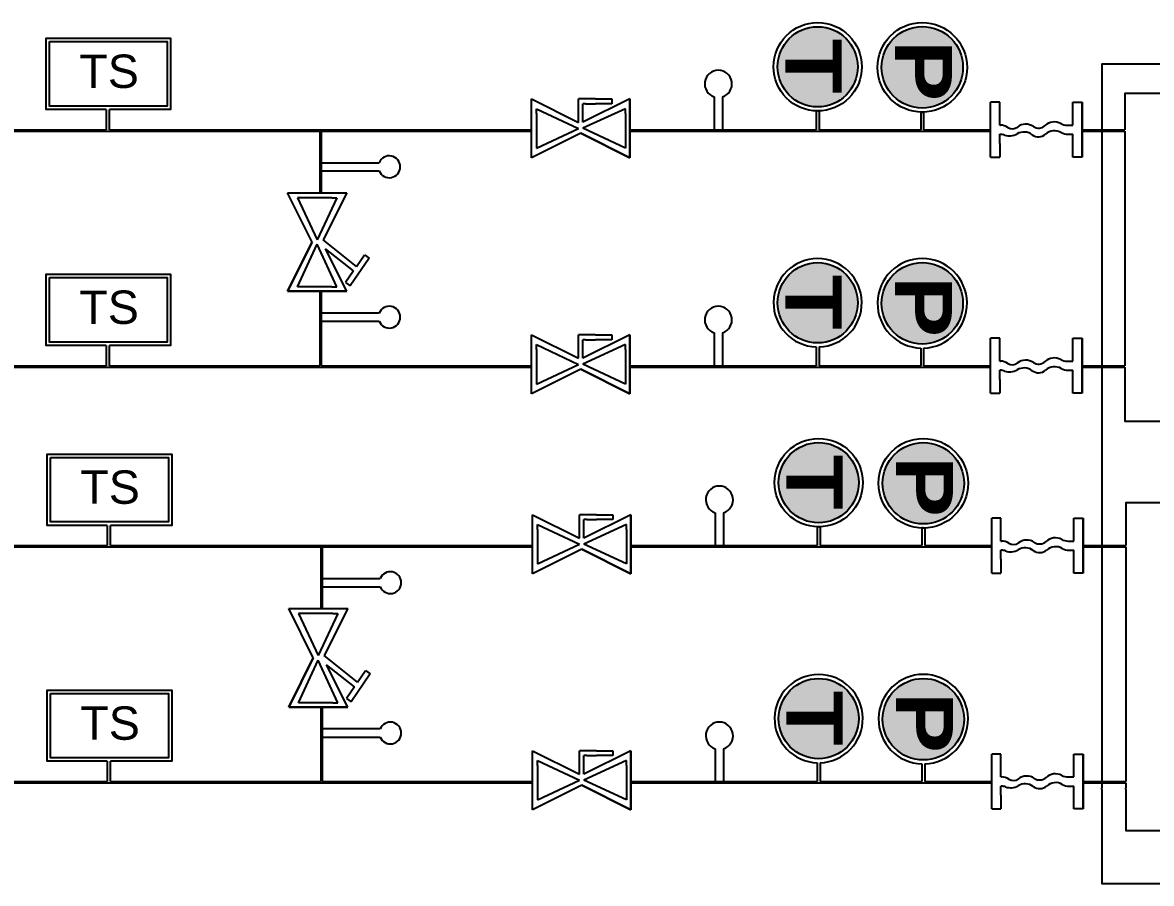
# Model space of a CAD drawing. Header units: millimetres. Extents: x -3738 to 3262, y -1370 to 2506.
# Drawn here: x 436.9 to 850.5, y -32.6 to 282.7 of the extents above; entities that cross this region are included whole.
import ezdxf

# ---------------------------------------------------------------- set-up
doc = ezdxf.new("R2010")
doc.units = ezdxf.units.MM
doc.styles.get("Standard").update_dxf_attribs({"font": 'arial.ttf'})

msp = doc.modelspace()

# ---------------------------------------------------------------- hatches: boundary and pattern name
h = msp.add_hatch(color=256)
h.set_gradient(color1=(255, 255, 255), tint=1)
h.paths.add_polyline_path([(713.48, 266.47, 1), (742.88, 266.47, 1)], flags=16)
h.paths.add_polyline_path([(702.33, 282.16), (702.33, 251.11), (753.17, 251.11), (753.17, 282.16)], flags=9)
h = msp.add_hatch(color=256)
h.set_gradient(color1=(255, 255, 255), tint=1)
h.paths.add_polyline_path([(713.48, 266.47, 1), (742.88, 266.47, 1)], flags=16)
h.paths.add_polyline_path([(702.33, 282.16), (702.33, 251.11), (753.17, 251.11), (753.17, 282.16)], flags=9)
h = msp.add_hatch(color=256)
h.set_gradient(color1=(255, 255, 255), tint=1)
h.paths.add_polyline_path([(751.61, 266.27, 1), (781.42, 266.27, 1)], flags=16)
h.paths.add_polyline_path([(742.28, 281.24), (742.28, 249.75), (793.83, 249.75), (793.83, 281.24)], flags=9)
h = msp.add_hatch(color=256)
h.set_gradient(color1=(255, 255, 255), tint=1)
h.paths.add_polyline_path([(751.61, 266.27, 1), (781.42, 266.27, 1)], flags=16)
h.paths.add_polyline_path([(742.28, 281.24), (742.28, 249.75), (793.83, 249.75), (793.83, 281.24)], flags=9)
h = msp.add_hatch(color=256)
h.set_gradient(color1=(255, 255, 255), tint=1)
h.paths.add_polyline_path([(713.48, 180.06, 1), (742.88, 180.06, 1)], flags=16)
h.paths.add_polyline_path([(702.33, 195.75), (702.33, 164.7), (753.17, 164.7), (753.17, 195.75)], flags=9)
h = msp.add_hatch(color=256)
h.set_gradient(color1=(255, 255, 255), tint=1)
h.paths.add_polyline_path([(713.48, 180.06, 1), (742.88, 180.06, 1)], flags=16)
h.paths.add_polyline_path([(702.33, 195.75), (702.33, 164.7), (753.17, 164.7), (753.17, 195.75)], flags=9)
h = msp.add_hatch(color=256)
h.set_gradient(color1=(255, 255, 255), tint=1)
h.paths.add_polyline_path([(751.61, 179.86, 1), (781.42, 179.86, 1)], flags=16)
h.paths.add_polyline_path([(742.28, 194.83), (742.28, 163.34), (793.83, 163.34), (793.83, 194.83)], flags=9)
h = msp.add_hatch(color=256)
h.set_gradient(color1=(255, 255, 255), tint=1)
h.paths.add_polyline_path([(751.61, 179.86, 1), (781.42, 179.86, 1)], flags=16)
h.paths.add_polyline_path([(742.28, 194.83), (742.28, 163.34), (793.83, 163.34), (793.83, 194.83)], flags=9)
h = msp.add_hatch(color=256)
h.set_gradient(color1=(255, 255, 255), tint=1)
h.paths.add_polyline_path([(713.85, 114.19, 1), (743.25, 114.19, 1)], flags=16)
h.paths.add_polyline_path([(702.71, 129.88), (702.71, 98.82), (753.54, 98.82), (753.54, 129.88)], flags=9)
h = msp.add_hatch(color=256)
h.set_gradient(color1=(255, 255, 255), tint=1)
h.paths.add_polyline_path([(713.85, 114.19, 1), (743.25, 114.19, 1)], flags=16)
h.paths.add_polyline_path([(702.71, 129.88), (702.71, 98.82), (753.54, 98.82), (753.54, 129.88)], flags=9)
h = msp.add_hatch(color=256)
h.set_gradient(color1=(255, 255, 255), tint=1)
h.paths.add_polyline_path([(751.98, 113.98, 1), (781.79, 113.98, 1)], flags=16)
h.paths.add_polyline_path([(742.65, 128.95), (742.65, 97.46), (794.2, 97.46), (794.2, 128.95)], flags=9)
h = msp.add_hatch(color=256)
h.set_gradient(color1=(255, 255, 255), tint=1)
h.paths.add_polyline_path([(751.98, 113.98, 1), (781.79, 113.98, 1)], flags=16)
h.paths.add_polyline_path([(742.65, 128.95), (742.65, 97.46), (794.2, 97.46), (794.2, 128.95)], flags=9)
h = msp.add_hatch(color=256)
h.set_gradient(color1=(255, 255, 255), tint=1)
h.paths.add_polyline_path([(713.85, 27.78, 1), (743.25, 27.78, 1)], flags=16)
h.paths.add_polyline_path([(702.71, 43.47), (702.71, 12.41), (753.54, 12.41), (753.54, 43.47)], flags=9)
h = msp.add_hatch(color=256)
h.set_gradient(color1=(255, 255, 255), tint=1)
h.paths.add_polyline_path([(713.85, 27.78, 1), (743.25, 27.78, 1)], flags=16)
h.paths.add_polyline_path([(702.71, 43.47), (702.71, 12.41), (753.54, 12.41), (753.54, 43.47)], flags=9)
h = msp.add_hatch(color=256)
h.set_gradient(color1=(255, 255, 255), tint=1)
h.paths.add_polyline_path([(751.98, 27.57, 1), (781.79, 27.57, 1)], flags=16)
h.paths.add_polyline_path([(742.65, 42.54), (742.65, 11.06), (794.2, 11.06), (794.2, 42.54)], flags=9)
h = msp.add_hatch(color=256)
h.set_gradient(color1=(255, 255, 255), tint=1)
h.paths.add_polyline_path([(751.98, 27.57, 1), (781.79, 27.57, 1)], flags=16)
h.paths.add_polyline_path([(742.65, 42.54), (742.65, 11.06), (794.2, 11.06), (794.2, 42.54)], flags=9)

# ---------------------------------------------------------------- linework, layer by layer
for p, q in [((623.34, 251.14), (623.34, 254.75)), ((623.34, 233.12), (623.34, 254.75)), ((623.34, 254.75), (640.56, 246.14)), ((640.56, 253.88), (640.56, 254.75)), ((646.77, 254.75), (640.56, 254.75)), ((640.56, 246.14), (640.56, 253.88)), ((659.39, 254.75), (642.17, 246.18)), ((642.17, 246.18), (642.17, 252.94)), ((643.16, 252.94), (642.17, 252.94)), ((643.16, 252.94), (646.77, 252.94)), ((646.77, 254.75), (652.77, 254.75)), ((652.77, 252.94), (646.77, 252.94)), ((652.77, 254.75), (652.77, 252.94)), ((659.39, 251.14), (659.39, 254.75)), ((659.39, 254.75), (659.39, 233.12)), ((690.28, 255.46), (690.28, 243.46)), ((693.28, 255.46), (693.28, 243.46)), ((791.56, 250.13), (791.56, 253.47)), ((791.56, 233.39), (791.56, 253.47)), ((794.91, 253.47), (791.56, 253.47)), ((794.91, 248.45), (794.91, 253.47)), ((821.69, 245.1), (821.69, 253.47)), ((821.69, 253.47), (825.04, 253.47)), ((825.04, 250.13), (825.04, 253.47)), ((825.04, 253.47), (825.04, 233.39)), ((467.42, 250.85), (467.42, 248.4)), ((467.42, 248.4), (467.42, 243.44)), ((468.64, 248.4), (468.64, 250.85)), ((468.64, 243.44), (468.64, 248.4)), ((623.34, 233.12), (623.34, 251.14)), ((625.14, 249.34), (625.14, 251.14)), ((625.14, 251.14), (640.56, 243.93)), ((625.14, 249.34), (625.14, 238.52)), ((657.82, 251.14), (642.17, 243.95)), ((657.82, 249.34), (657.82, 251.14)), ((657.82, 249.34), (657.82, 238.52)), ((659.39, 233.12), (659.39, 251.14)), ((728.18, 250.3), (727.68, 250.3)), ((727.68, 250.3), (727.68, 243.44)), ((728.18, 250.3), (728.68, 250.3)), ((728.68, 250.3), (728.68, 243.44)), ((766.51, 249.87), (766.01, 249.87)), ((766.01, 249.87), (766.01, 243.44)), ((766.51, 249.87), (767.01, 249.87)), ((767.01, 249.87), (767.01, 243.44)), ((791.56, 233.39), (791.56, 250.13)), ((794.91, 245.1), (794.91, 248.45)), ((825.04, 233.39), (825.04, 250.13)), ((794.91, 245.1), (795.13, 245.1)), ((819.6, 245.1), (821.69, 245.1)), ((641.36, 242.13), (623.34, 233.12)), ((641.36, 242.13), (623.34, 233.12)), ((625.14, 236.72), (640.56, 243.93)), ((641.36, 242.13), (659.39, 233.12)), ((659.39, 233.12), (641.36, 242.13)), ((657.82, 236.72), (642.17, 243.95)), ((690.28, 243.46), (690.28, 243.44)), ((693.28, 243.46), (693.28, 243.44)), ((794.91, 238.41), (794.91, 241.76)), ((794.91, 241.76), (794.96, 241.76)), ((798.66, 243.93), (798.63, 243.93)), ((819.9, 241.76), (821.69, 241.76)), ((821.69, 233.39), (821.69, 241.76)), ((623.34, 233.12), (623.34, 236.72)), ((625.14, 238.52), (625.14, 236.72)), ((657.82, 238.52), (657.82, 236.72)), ((659.39, 233.12), (659.39, 236.72)), ((791.56, 233.39), (791.56, 236.74)), ((794.91, 238.41), (794.91, 233.39)), ((825.04, 233.39), (825.04, 236.74)), ((791.56, 233.39), (794.91, 233.39)), ((825.04, 233.39), (821.69, 233.39)), ((546.24, 231.37), (567.53, 231.37)), ((546.24, 228.37), (567.53, 228.37)), ((542.99, 202.31), (533.98, 220.34)), ((533.98, 220.34), (552, 220.34)), ((533.98, 220.34), (537.58, 220.34)), ((542.99, 202.31), (533.98, 220.34)), ((533.98, 220.34), (555.61, 220.34)), ((546.24, 220.37), (546.24, 220.34)), ((555.61, 220.34), (547, 203.12)), ((552, 220.34), (555.61, 220.34)), ((539.38, 218.54), (537.58, 218.54)), ((537.58, 218.54), (544.79, 203.12)), ((550.2, 218.54), (539.38, 218.54)), ((552, 218.54), (544.79, 203.12)), ((550.2, 218.54), (552, 218.54)), ((559.24, 193.4), (547, 203.12)), ((542.99, 202.31), (533.98, 184.29)), ((533.98, 184.29), (542.99, 202.31)), ((537.58, 185.86), (544.82, 201.51)), ((552, 185.86), (544.82, 201.51)), ((555.61, 184.29), (547.9, 199.79)), ((558.07, 191.71), (547.9, 199.79)), ((563.87, 196.45), (556.87, 186.28)), ((559.24, 193.4), (562.17, 197.65)), ((562.17, 197.65), (563.87, 196.45)), ((562.17, 197.65), (563.87, 196.45)), ((558.07, 191.71), (555.15, 187.46)), ((555.14, 187.47), (556.87, 186.28)), ((533.98, 184.29), (552, 184.29)), ((533.98, 184.29), (537.58, 184.29)), ((555.61, 184.29), (533.98, 184.29)), ((539.38, 185.86), (537.58, 185.86)), ((550.2, 185.86), (539.38, 185.86)), ((550.2, 185.86), (552, 185.86)), ((552, 184.29), (555.61, 184.29)), ((567.53, 176.29), (546.24, 176.29)), ((546.24, 173.29), (567.53, 173.29)), ((623.34, 164.73), (623.34, 168.34)), ((623.34, 146.71), (623.34, 168.34)), ((623.34, 168.34), (640.56, 159.73)), ((640.56, 167.47), (640.56, 168.34)), ((646.77, 168.34), (640.56, 168.34)), ((640.56, 159.73), (640.56, 167.47)), ((659.39, 168.34), (642.17, 159.77)), ((642.17, 159.77), (642.17, 166.53)), ((643.16, 166.53), (642.17, 166.53)), ((643.16, 166.53), (646.77, 166.53)), ((646.77, 168.34), (652.77, 168.34)), ((652.77, 166.53), (646.77, 166.53)), ((652.77, 168.34), (652.77, 166.53)), ((659.39, 164.73), (659.39, 168.34)), ((659.39, 168.34), (659.39, 146.71)), ((690.28, 169.05), (690.28, 157.05)), ((693.28, 169.05), (693.28, 157.05)), ((791.56, 163.72), (791.56, 167.06)), ((791.56, 146.98), (791.56, 167.06)), ((794.91, 167.06), (791.56, 167.06)), ((794.91, 162.04), (794.91, 167.06)), ((821.69, 158.69), (821.69, 167.06)), ((821.69, 167.06), (825.04, 167.06)), ((825.04, 163.72), (825.04, 167.06)), ((825.04, 167.06), (825.04, 146.98)), ((467.42, 164.44), (467.42, 162)), ((467.42, 162), (467.42, 157.03)), ((468.64, 162), (468.64, 164.44)), ((468.64, 157.03), (468.64, 162)), ((623.34, 146.71), (623.34, 164.73)), ((625.14, 162.93), (625.14, 164.73)), ((625.14, 164.73), (640.56, 157.52)), ((625.14, 162.93), (625.14, 152.11)), ((657.82, 164.73), (642.17, 157.55)), ((657.82, 162.93), (657.82, 164.73)), ((657.82, 162.93), (657.82, 152.11)), ((659.39, 146.71), (659.39, 164.73)), ((727.68, 163.89), (727.68, 163.9)), ((727.68, 163.89), (727.68, 157.02)), ((728.68, 163.89), (728.68, 163.9)), ((728.68, 163.89), (728.68, 157.02)), ((766.01, 163.46), (766.01, 163.47)), ((766.01, 163.46), (766.01, 157.02)), ((767.01, 163.46), (767.01, 163.47)), ((767.01, 163.46), (767.01, 157.02)), ((791.56, 146.98), (791.56, 163.72)), ((794.91, 158.69), (794.91, 162.04)), ((825.04, 146.98), (825.04, 163.72)), ((625.14, 150.31), (640.56, 157.52)), ((657.82, 150.31), (642.17, 157.55)), ((794.91, 158.69), (795.13, 158.69)), ((798.66, 157.52), (798.63, 157.52)), ((819.6, 158.69), (821.69, 158.69)), ((641.36, 155.72), (623.34, 146.71)), ((641.36, 155.72), (623.34, 146.71)), ((641.36, 155.72), (659.39, 146.71)), ((659.39, 146.71), (641.36, 155.72)), ((690.28, 157.05), (690.28, 157.03)), ((693.28, 157.05), (693.28, 157.03)), ((794.91, 152), (794.91, 155.35)), ((794.91, 155.35), (794.96, 155.35)), ((819.9, 155.35), (821.69, 155.35)), ((821.69, 146.98), (821.69, 155.35)), ((623.34, 146.71), (623.34, 150.31)), ((625.14, 152.11), (625.14, 150.31)), ((657.82, 152.11), (657.82, 150.31)), ((659.39, 146.71), (659.39, 150.31)), ((791.56, 146.98), (791.56, 150.33)), ((794.91, 152), (794.91, 146.98)), ((825.04, 146.98), (825.04, 150.33)), ((791.56, 146.98), (794.91, 146.98)), ((825.04, 146.98), (821.69, 146.98)), ((623.71, 98.86), (623.71, 102.46)), ((623.71, 80.83), (623.71, 102.46)), ((623.71, 102.46), (640.93, 93.85)), ((640.93, 101.59), (640.93, 102.46)), ((647.14, 102.46), (640.93, 102.46)), ((640.93, 93.85), (640.93, 101.59)), ((659.76, 102.46), (642.54, 93.9)), ((642.54, 93.9), (642.54, 100.66)), ((643.54, 100.66), (642.54, 100.66)), ((643.54, 100.66), (647.14, 100.66)), ((647.14, 102.46), (653.14, 102.46)), ((653.14, 100.66), (647.14, 100.66)), ((653.14, 102.46), (653.14, 100.66)), ((659.76, 98.86), (659.76, 102.46)), ((659.76, 102.46), (659.76, 80.83)), ((690.66, 103.17), (690.66, 91.17)), ((693.66, 103.17), (693.66, 91.17)), ((791.94, 97.84), (791.94, 101.19)), ((791.94, 81.1), (791.94, 101.19)), ((795.28, 101.19), (791.94, 101.19)), ((795.28, 96.17), (795.28, 101.19)), ((822.06, 92.82), (822.06, 101.19)), ((822.06, 101.19), (825.41, 101.19)), ((825.41, 97.84), (825.41, 101.19)), ((825.41, 101.19), (825.41, 81.1)), ((467.8, 98.56), (467.8, 96.12)), ((467.8, 96.12), (467.8, 91.15)), ((469.02, 96.12), (469.02, 98.56)), ((469.02, 91.15), (469.02, 96.12)), ((623.71, 80.83), (623.71, 98.86)), ((625.51, 97.05), (625.51, 98.86)), ((625.51, 98.86), (640.93, 91.65)), ((625.51, 97.05), (625.51, 86.24)), ((658.19, 98.86), (642.54, 91.67)), ((658.19, 97.05), (658.19, 98.86)), ((658.19, 97.05), (658.19, 86.24)), ((659.76, 80.83), (659.76, 98.86)), ((728.55, 98.02), (728.05, 98.02)), ((728.05, 98.02), (728.05, 91.15)), ((728.55, 98.02), (729.05, 98.02)), ((729.05, 98.02), (729.05, 91.15)), ((766.89, 97.59), (766.39, 97.59)), ((766.39, 97.59), (766.39, 91.15)), ((766.89, 97.59), (767.39, 97.59)), ((767.39, 97.59), (767.39, 91.15)), ((791.94, 81.1), (791.94, 97.84)), ((795.28, 92.82), (795.28, 96.17)), ((825.41, 81.1), (825.41, 97.84)), ((625.51, 84.44), (640.93, 91.65)), ((658.19, 84.44), (642.54, 91.67)), ((690.66, 91.17), (690.66, 91.15)), ((693.66, 91.17), (693.66, 91.15)), ((795.28, 92.82), (795.51, 92.82)), ((799.03, 91.65), (799, 91.65)), ((819.97, 92.82), (822.06, 92.82)), ((840.68, 91.15), (841.05, 91.15)), ((641.74, 89.84), (623.71, 80.83)), ((641.74, 89.84), (623.71, 80.83)), ((641.74, 89.84), (659.76, 80.83)), ((659.76, 80.83), (641.74, 89.84)), ((795.28, 86.13), (795.28, 89.47)), ((795.28, 89.47), (795.33, 89.47)), ((820.27, 89.47), (822.06, 89.47)), ((822.06, 81.1), (822.06, 89.47)), ((840.68, 90.65), (841.05, 90.65)), ((623.71, 80.83), (623.71, 84.44)), ((625.51, 86.24), (625.51, 84.44)), ((658.19, 86.24), (658.19, 84.44)), ((659.76, 80.83), (659.76, 84.44)), ((791.94, 81.1), (791.94, 84.45)), ((795.28, 86.13), (795.28, 81.1)), ((825.41, 81.1), (825.41, 84.45)), ((546.61, 79.08), (567.9, 79.08)), ((791.94, 81.1), (795.28, 81.1)), ((825.41, 81.1), (822.06, 81.1)), ((546.61, 76.08), (567.9, 76.08)), ((543.36, 50.03), (534.35, 68.05)), ((534.35, 68.05), (552.38, 68.05)), ((534.35, 68.05), (537.96, 68.05)), ((543.36, 50.03), (534.35, 68.05)), ((534.35, 68.05), (555.98, 68.05)), ((539.76, 66.25), (537.96, 66.25)), ((537.96, 66.25), (545.17, 50.84)), ((550.57, 66.25), (539.76, 66.25)), ((552.38, 66.25), (545.17, 50.84)), ((546.61, 68.08), (546.61, 68.05)), ((555.98, 68.05), (547.37, 50.84)), ((550.57, 66.25), (552.38, 66.25)), ((552.38, 68.05), (555.98, 68.05)), ((543.36, 50.03), (534.35, 32)), ((534.35, 32), (543.36, 50.03)), ((559.62, 41.12), (547.37, 50.84)), ((537.96, 33.57), (545.19, 49.22)), ((552.38, 33.57), (545.19, 49.22)), ((555.98, 32), (548.27, 47.51)), ((558.44, 39.42), (548.27, 47.51)), ((564.25, 44.17), (557.24, 33.99)), ((559.62, 41.12), (562.54, 45.36)), ((562.54, 45.36), (564.25, 44.17)), ((562.54, 45.36), (564.25, 44.17)), ((558.44, 39.42), (555.52, 35.18)), ((539.76, 33.57), (537.96, 33.57)), ((550.57, 33.57), (539.76, 33.57)), ((550.57, 33.57), (552.38, 33.57)), ((555.52, 35.18), (557.24, 33.99)), ((534.35, 32), (552.38, 32)), ((534.35, 32), (537.96, 32)), ((555.98, 32), (534.35, 32)), ((552.38, 32), (555.98, 32)), ((567.9, 24), (546.61, 24)), ((546.61, 21), (567.9, 21)), ((690.66, 16.76), (690.66, 4.76)), ((693.66, 16.76), (693.66, 4.76)), ((623.71, 12.45), (623.71, 16.05)), ((623.71, -5.58), (623.71, 16.05)), ((623.71, 16.05), (640.93, 7.44)), ((623.71, -5.58), (623.71, 12.45)), ((625.51, 10.64), (625.51, 12.45)), ((625.51, 12.45), (640.93, 5.24)), ((640.93, 15.18), (640.93, 16.05)), ((647.14, 16.05), (640.93, 16.05)), ((640.93, 7.44), (640.93, 15.18)), ((659.76, 16.05), (642.54, 7.49)), ((642.54, 7.49), (642.54, 14.25)), ((643.54, 14.25), (642.54, 14.25)), ((658.19, 12.45), (642.54, 5.26)), ((643.54, 14.25), (647.14, 14.25)), ((647.14, 16.05), (653.14, 16.05)), ((653.14, 14.25), (647.14, 14.25)), ((653.14, 16.05), (653.14, 14.25)), ((658.19, 10.64), (658.19, 12.45)), ((659.76, 12.45), (659.76, 16.05)), ((659.76, 16.05), (659.76, -5.58)), ((659.76, -5.58), (659.76, 12.45)), ((791.94, 11.43), (791.94, 14.78)), ((791.94, -5.31), (791.94, 14.78)), ((795.28, 14.78), (791.94, 14.78)), ((795.28, 9.76), (795.28, 14.78)), ((822.06, 6.41), (822.06, 14.78)), ((822.06, 14.78), (825.41, 14.78)), ((825.41, 11.43), (825.41, 14.78)), ((825.41, 14.78), (825.41, -5.31)), ((467.8, 12.16), (467.8, 9.71)), ((467.8, 9.71), (467.8, 4.74)), ((469.02, 9.71), (469.02, 12.16)), ((469.02, 4.74), (469.02, 9.71)), ((625.51, 10.64), (625.51, -0.17)), ((658.19, 10.64), (658.19, -0.17)), ((728.05, 11.61), (728.05, 11.62)), ((728.05, 11.61), (728.05, 4.74)), ((729.05, 11.61), (729.05, 11.62)), ((729.05, 11.61), (729.05, 4.74)), ((766.39, 11.18), (766.39, 4.74)), ((766.39, 11.18), (766.39, 11.18)), ((767.39, 11.18), (767.39, 4.74)), ((767.39, 11.18), (767.39, 11.18)), ((791.94, -5.31), (791.94, 11.43)), ((795.28, 6.41), (795.28, 9.76)), ((825.41, -5.31), (825.41, 11.43)), ((625.51, -1.97), (640.93, 5.24)), ((658.19, -1.97), (642.54, 5.26)), ((690.66, 4.76), (690.66, 4.74)), ((693.66, 4.76), (693.66, 4.74)), ((795.28, 6.41), (795.51, 6.41)), ((799.03, 5.24), (799, 5.24)), ((819.97, 6.41), (822.06, 6.41)), ((840.68, 4.24), (841.05, 4.24)), ((641.74, 3.43), (623.71, -5.58)), ((641.74, 3.43), (623.71, -5.58)), ((641.74, 3.43), (659.76, -5.58)), ((659.76, -5.58), (641.74, 3.43)), ((795.28, -0.28), (795.28, 3.06)), ((795.28, 3.06), (795.33, 3.06)), ((820.27, 3.06), (822.06, 3.06)), ((822.06, -5.31), (822.06, 3.06)), ((832.29, 1.97), (832.29, 2.46)), ((841.05, 1.97), (841.05, 2.46)), ((623.71, -5.58), (623.71, -1.97)), ((625.51, -0.17), (625.51, -1.97)), ((658.19, -0.17), (658.19, -1.97)), ((659.76, -5.58), (659.76, -1.97)), ((791.94, -5.31), (791.94, -1.96)), ((795.28, -0.28), (795.28, -5.31)), ((825.41, -5.31), (825.41, -1.96)), ((791.94, -5.31), (795.28, -5.31)), ((825.41, -5.31), (822.06, -5.31))]:
    msp.add_line(p, q)
at = {"color": 1}
for p, q in [((408.67, 242.94), (545.74, 242.94)), ((408.73, 243.44), (467.42, 243.44)), ((468.64, 243.44), (623.34, 243.44)), ((545.74, 242.94), (545.74, 220.34)), ((546.24, 242.94), (623.34, 242.94)), ((546.24, 242.94), (546.24, 220.34)), ((659.39, 243.44), (727.68, 243.44)), ((659.39, 242.94), (791.56, 242.94)), ((728.68, 243.44), (766.01, 243.44)), ((767.01, 243.44), (791.56, 243.44)), ((825.04, 243.44), (840.68, 243.44)), ((825.04, 242.94), (840.68, 242.94)), ((546.24, 220.37), (546.24, 228.37)), ((545.74, 184.29), (545.74, 157.03)), ((546.24, 184.29), (546.24, 157.03)), ((408.67, 156.53), (623.34, 156.53)), ((408.73, 157.03), (467.42, 157.03)), ((468.64, 157.03), (545.74, 157.03)), ((546.24, 157.03), (623.34, 157.03)), ((659.39, 157.03), (727.68, 157.03)), ((659.39, 156.53), (791.56, 156.53)), ((728.68, 157.03), (766.01, 157.03)), ((767.01, 157.03), (791.56, 157.03)), ((825.04, 157.03), (840.68, 157.03)), ((825.04, 156.53), (840.68, 156.53))]:
    msp.add_line(p, q, dxfattribs=at)
at = {"color": 5}
for p, q in [((409.1, 91.15), (467.8, 91.15)), ((469.02, 91.15), (623.71, 91.15)), ((659.76, 91.15), (728.05, 91.15)), ((729.05, 91.15), (766.39, 91.15)), ((767.39, 91.15), (791.94, 91.15)), ((825.41, 91.15), (841.05, 91.15)), ((409.04, 90.65), (546.11, 90.65)), ((546.11, 90.65), (546.11, 68.05)), ((546.61, 90.65), (623.71, 90.65)), ((546.61, 90.65), (546.61, 68.05)), ((659.76, 90.65), (791.94, 90.65)), ((825.41, 90.65), (841.05, 90.65)), ((546.61, 68.08), (546.61, 76.08)), ((546.11, 32), (546.11, 4.74)), ((546.61, 32), (546.61, 4.74)), ((409.04, 4.24), (623.71, 4.24)), ((409.1, 4.74), (467.8, 4.74)), ((469.02, 4.74), (546.11, 4.74)), ((546.61, 4.74), (623.71, 4.74)), ((659.76, 4.74), (728.05, 4.74)), ((659.76, 4.24), (791.94, 4.24)), ((729.05, 4.74), (766.39, 4.74)), ((767.39, 4.74), (791.94, 4.74)), ((825.41, 4.74), (841.05, 4.74)), ((825.41, 4.24), (841.05, 4.24))]:
    msp.add_line(p, q, dxfattribs=at)
for points in [[(467.42, 250.85), (445.44, 250.85), (445.44, 276.93), (491.11, 276.93), (491.11, 250.85), (468.64, 250.85)], [(832.29, 1.97), (832.29, -32.56), (1132.29, -32.56), (1132.29, 267.44), (832.29, 267.44), (832.29, 243.44)], [(840.68, 156.53), (840.68, 136.75), (1120.68, 136.75), (1120.68, 256.75), (840.68, 256.75), (840.68, 243.44)], [(832.29, 242.94), (832.29, 157.02)], [(840.68, 242.94), (840.68, 157.02)], [(467.42, 164.44), (445.44, 164.44), (445.44, 190.52), (491.11, 190.52), (491.11, 164.44), (468.64, 164.44)], [(832.29, 156.53), (832.29, 91.15)], [(467.8, 98.56), (445.82, 98.56), (445.82, 124.64), (491.48, 124.64), (491.48, 98.56), (469.02, 98.56)], [(841.05, 1.97), (841.05, -13.24), (1121.05, -13.24), (1121.05, 106.76), (841.05, 106.76), (841.05, 91.15)], [(832.29, 90.65), (832.29, 4.74)], [(841.05, 90.65), (841.05, 4.74)], [(467.8, 12.16), (445.82, 12.16), (445.82, 38.23), (491.48, 38.23), (491.48, 12.16), (469.02, 12.16)], [(832.29, 4.24), (832.29, 2.46)], [(841.05, 4.24), (841.05, 2.46)]]:
    msp.add_lwpolyline(points)
for points in [[(446.67, 275.7), (489.89, 275.7), (489.89, 252.07), (446.67, 252.07)], [(446.67, 189.29), (489.89, 189.29), (489.89, 165.66), (446.67, 165.66)], [(447.04, 123.42), (490.26, 123.42), (490.26, 99.79), (447.04, 99.79)], [(447.04, 37.01), (490.26, 37.01), (490.26, 13.38), (447.04, 13.38)]]:
    msp.add_lwpolyline(points, close=True)
for centre, radius in [((728.18, 266.47), 16.17), ((766.51, 266.27), 16.4), ((728.18, 266.47), 14.7), ((766.51, 266.27), 14.91), ((728.18, 180.06), 14.7), ((766.51, 179.86), 14.91), ((728.55, 114.19), 16.17), ((728.55, 114.19), 14.7), ((766.89, 113.98), 16.4), ((766.89, 113.98), 14.91), ((728.55, 27.78), 14.7), ((766.89, 27.57), 14.91)]:
    msp.add_circle(centre, radius)
for centre, radius, start, end in [((691.78, 260.22), 5, 287.4576, 252.5424), ((795.13, 240.08), 5.02, 57.0076, 90), ((799.51, 246.83), 3.03, 237.0076, 307.4133), ((804.4, 240.44), 5.02, 55.953, 127.4133), ((809.14, 247.45), 3.43, 235.953, 312.9094), ((814.89, 241.25), 5.02, 62.0579, 132.9094), ((819.6, 250.13), 5.02, 242.0579, 270), ((794.96, 236.74), 5.02, 70.5955, 90), ((798.47, 246.71), 5.55, 250.5955, 300.3448), ((803.81, 237.58), 5.02, 53.3456, 120.3448), ((809.14, 244.74), 3.9, 233.3456, 311.0513), ((814.99, 238.01), 5.02, 60.7856, 131.0513), ((819.9, 246.78), 5.02, 240.7856, 270), ((571.24, 229.87), 4, 202.0243, 157.9757), ((728.18, 180.06), 16.17, 271.771, 268.229), ((766.51, 179.86), 16.4, 271.7466, 268.2534), ((571.24, 174.79), 4, 202.0243, 157.9757), ((691.78, 173.82), 5, 287.4576, 252.5424), ((795.13, 153.67), 5.02, 57.0076, 90), ((799.51, 160.42), 3.03, 237.0076, 307.4133), ((804.4, 154.03), 5.02, 55.953, 127.4133), ((809.14, 161.04), 3.43, 235.953, 312.9094), ((814.89, 154.84), 5.02, 62.0579, 132.9094), ((819.6, 163.72), 5.02, 242.0579, 270), ((794.96, 150.33), 5.02, 70.5955, 90), ((798.47, 160.3), 5.55, 250.5955, 300.3448), ((803.81, 151.17), 5.02, 53.3456, 120.3448), ((809.14, 158.33), 3.9, 233.3456, 311.0513), ((814.99, 151.6), 5.02, 60.7856, 131.0513), ((819.9, 160.37), 5.02, 240.7856, 270), ((692.16, 107.94), 5, 287.4576, 252.5424), ((795.51, 87.8), 5.02, 57.0076, 90), ((799.89, 94.55), 3.03, 237.0076, 307.4133), ((804.78, 88.16), 5.02, 55.953, 127.4133), ((809.51, 95.16), 3.43, 235.953, 312.9094), ((815.27, 88.97), 5.02, 62.0579, 132.9094), ((819.97, 97.84), 5.02, 242.0579, 270), ((795.33, 84.45), 5.02, 70.5955, 90), ((798.84, 94.43), 5.55, 250.5955, 300.3448), ((804.18, 85.3), 5.02, 53.3456, 120.3448), ((809.51, 92.46), 3.9, 233.3456, 311.0513), ((815.37, 85.73), 5.02, 60.7856, 131.0513), ((820.27, 94.49), 5.02, 240.7856, 270), ((571.61, 77.58), 4, 202.0243, 157.9757), ((728.55, 27.78), 16.17, 271.771, 268.229), ((766.89, 27.57), 16.4, 271.7466, 268.2534), ((571.61, 22.5), 4, 202.0243, 157.9757), ((692.16, 21.53), 5, 287.4576, 252.5424), ((795.51, 1.39), 5.02, 57.0076, 90), ((799.89, 8.14), 3.03, 237.0076, 307.4133), ((804.78, 1.75), 5.02, 55.953, 127.4133), ((809.51, 8.75), 3.43, 235.953, 312.9094), ((815.27, 2.56), 5.02, 62.0579, 132.9094), ((815.37, -0.68), 5.02, 60.7856, 131.0513), ((819.97, 11.43), 5.02, 242.0579, 270), ((795.33, -1.96), 5.02, 70.5955, 90), ((798.84, 8.02), 5.55, 250.5955, 300.3448), ((804.18, -1.11), 5.02, 53.3456, 120.3448), ((809.51, 6.05), 3.9, 233.3456, 311.0513), ((820.27, 8.08), 5.02, 240.7856, 270)]:
    msp.add_arc(centre, radius, start, end)

# ---------------------------------------------------------------- texts
at = {"attachment_point": 1, "rotation": 270}
for s, insert, char_height, width in [('\\pxqc;{\\fArial Black|b0|i0|c0|p34;T}', (736.96, 266.85), 20.5812, 0.3218), ('\\pxqc;{\\fArial Black|b0|i0|c0|p34;P}', (777.39, 265.22), 20.8695, 0.3263), ('\\pxqc;{\\fArial Black|b0|i0|c0|p34;T}', (736.96, 180.44), 20.5812, 0.3218), ('\\pxqc;{\\fArial Black|b0|i0|c0|p34;P}', (777.39, 178.81), 20.8695, 0.3263), ('\\pxqc;{\\fArial Black|b0|i0|c0|p34;T}', (737.33, 114.57), 20.5812, 0.3218), ('\\pxqc;{\\fArial Black|b0|i0|c0|p34;P}', (777.77, 112.94), 20.8695, 0.3263), ('\\pxqc;{\\fArial Black|b0|i0|c0|p34;T}', (737.33, 28.16), 20.5812, 0.3218), ('\\pxqc;{\\fArial Black|b0|i0|c0|p34;P}', (777.77, 26.53), 20.8695, 0.3263)]:
    msp.add_mtext(s, dxfattribs=dict(at, insert=insert, char_height=char_height, width=width))
at = {"char_height": 12.223, "attachment_point": 1}
for insert in [(457.65, 270.96), (457.65, 184.55), (458.02, 118.67), (458.02, 32.26)]:
    msp.add_mtext_dynamic_manual_height_columns('TS', width=3.131, gutter_width=61.12, heights=[0], dxfattribs=dict(at, insert=insert))

doc.saveas('drawing.dxf')
